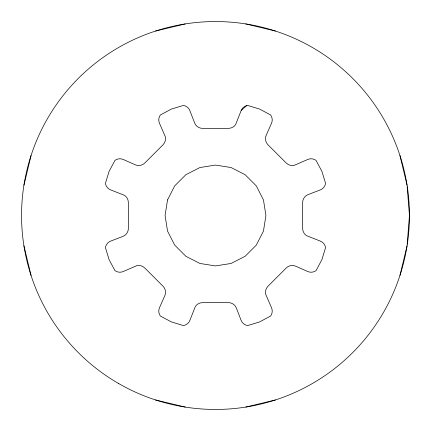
<?xml version="1.0" encoding="UTF-8"?>
<svg xmlns="http://www.w3.org/2000/svg" width="431" height="431" viewBox="0 0 431 431"><rect width="100%" height="100%" fill="white"/><g stroke="black" fill="none" stroke-linecap="round" stroke-linejoin="round"><path stroke-width="0.65" d="M407.193 244.172L409.45 215.5L407.193 186.828M23.937 185.158L31.043 155.564M399.957 275.436L407.063 245.842M241.166 110.535L235.735 124.268A7.742 7.742 0 0 1 233.203 126.946L230.919 128.012L228.365 128.379L202.635 128.379C199.267 128.406 195.922 126.331 194.71 123.142L189.834 110.535C188.783 107.842 186.219 105.875 183.374 105.433L171.414 109.065L160.386 114.958C158.689 117.28 158.263 120.481 159.427 123.131L165.294 136.681A7.742 7.742 0 0 1 165.396 140.366L164.54 142.736L162.993 144.8L144.8 162.993C142.435 165.391 138.604 166.291 135.496 164.895L123.131 159.427C120.481 158.263 117.28 158.689 114.958 160.386L109.065 171.414L105.433 183.374C105.875 186.219 107.842 188.783 110.535 189.834L124.268 195.265A7.742 7.742 0 0 1 126.946 197.797L128.012 200.081L128.379 202.635L128.379 228.365C128.406 231.733 126.331 235.078 123.142 236.29L110.535 241.166C107.842 242.217 105.875 244.781 105.433 247.626L109.065 259.586L114.958 270.614C117.28 272.311 120.481 272.737 123.131 271.573L136.681 265.706A7.742 7.742 0 0 1 140.366 265.604L142.736 266.46L144.8 268.007L162.993 286.2C165.391 288.565 166.291 292.396 164.895 295.504L159.427 307.869C158.263 310.519 158.689 313.72 160.386 316.042L171.414 321.935L183.374 325.567C186.219 325.125 188.783 323.158 189.834 320.465L195.265 306.732A7.742 7.742 0 0 1 197.797 304.054L200.081 302.988L202.635 302.621L228.365 302.621C231.733 302.594 235.078 304.669 236.29 307.858L241.166 320.465C242.217 323.158 244.781 325.125 247.626 325.567L259.586 321.935L270.614 316.042C272.311 313.72 272.737 310.519 271.573 307.869L265.706 294.319A7.742 7.742 0 0 1 265.604 290.634L266.46 288.264L268.007 286.2L286.2 268.007C288.565 265.609 292.396 264.709 295.504 266.105L307.869 271.573C310.519 272.737 313.72 272.311 316.042 270.614L321.935 259.586L325.567 247.626C325.125 244.781 323.158 242.217 320.465 241.166L306.732 235.735A7.742 7.742 0 0 1 304.054 233.203L302.988 230.919L302.621 228.365L302.621 202.635C302.594 199.267 304.669 195.922 307.858 194.71L320.465 189.834C323.158 188.783 325.125 186.219 325.567 183.374L321.935 171.414L316.042 160.386C313.72 158.689 310.519 158.263 307.869 159.427L294.319 165.294A7.742 7.742 0 0 1 290.634 165.396L288.264 164.54L286.2 162.993L268.007 144.8C265.609 142.435 264.709 138.604 266.105 135.496L271.573 123.131C272.737 120.481 272.311 117.28 270.614 114.958L259.586 109.065L247.626 105.433C244.781 105.875 242.217 107.842 241.166 110.535L246.537 105.67M155.564 31.043L185.158 23.937M245.842 407.063L275.436 399.957M245.842 23.937L275.436 31.043M155.564 399.957L185.158 407.063M399.957 155.564L407.063 185.158M23.937 245.842L31.043 275.436M167.54 199.919L165.073 215.5L167.54 231.081L174.706 245.142L185.858 256.294L199.919 263.46L215.5 265.927L231.081 263.46L245.142 256.294L256.294 245.142L263.46 231.081L265.927 215.5L263.46 199.919L256.294 185.858L245.142 174.706L231.081 167.54L215.5 165.073L199.919 167.54L185.858 174.706L174.706 185.858L167.54 199.919M118.525 383.466A193.95 193.95 0 0 0 409.45 215.5A193.95 193.95 0 0 0 118.525 47.534A193.95 193.95 0 0 0 118.525 383.466"/></g></svg>
